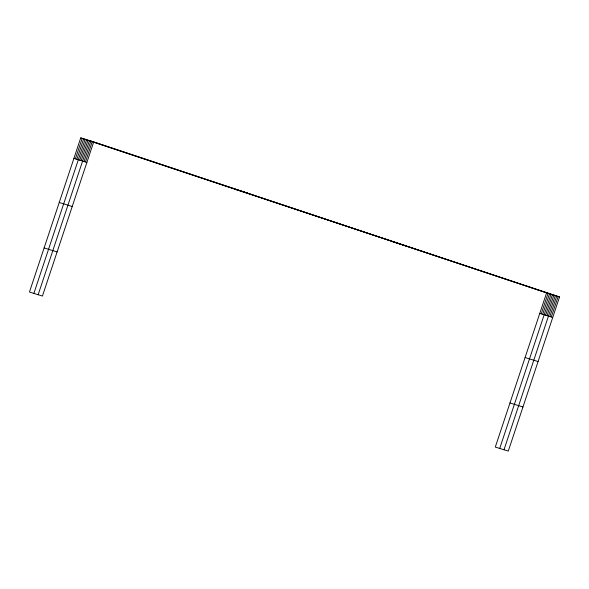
<?xml version="1.0" encoding="UTF-8"?>
<svg xmlns="http://www.w3.org/2000/svg" width="589" height="589" viewBox="0 0 589 589"><rect width="100%" height="100%" fill="white"/><g stroke="black" fill="none" stroke-linecap="round" stroke-linejoin="round"><path stroke-width="0.88" d="M93.703 141.927L80.722 137.907L29.45 292.034L42.43 296.053L93.703 141.927L559.55 296.966L508.278 451.093L495.297 447.073L546.57 292.947L559.55 296.966M75.385 158.831L82.195 138.363M76.857 159.288L83.667 138.82M33.867 293.403L85.133 139.276M79.758 160.186L86.561 139.718M81.186 160.628L87.989 140.16M38.145 294.728L89.418 140.602L555.265 295.641L503.993 449.768M84.043 161.511L90.846 141.043M85.464 161.953L92.274 141.485M541.232 313.871L548.035 293.403M542.697 314.327L549.508 293.859M499.708 448.443L550.98 294.316L80.722 137.907M545.598 315.225L552.408 294.758M547.026 315.667L553.837 295.199M549.883 316.551L556.693 296.083M551.311 316.992L558.122 296.525M234.451 189.069L247.432 193.089M392.841 241.784L405.821 245.804M73.912 158.375L86.892 162.395M539.76 313.414L552.74 317.434M59.239 202.483L72.226 206.496M525.086 357.523L538.066 361.543M44.123 247.925L57.104 251.945M509.971 402.972L522.951 406.984"/></g></svg>
